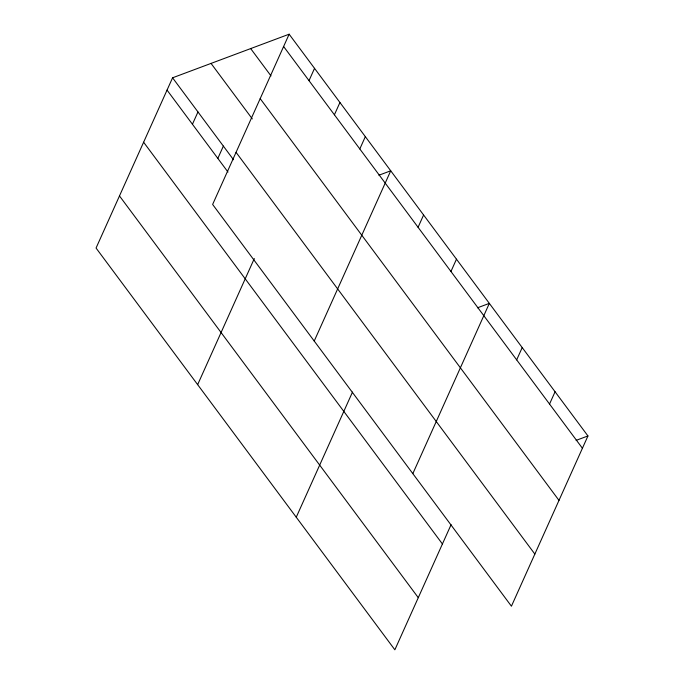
<?xml version="1.0" encoding="UTF-8"?>
<svg xmlns="http://www.w3.org/2000/svg" width="684" height="684" viewBox="0 0 684 684"><rect width="100%" height="100%" fill="white"/><g stroke="black" fill="none" stroke-linecap="round" stroke-linejoin="round"><path stroke-width="1.03" d="M289.144 34.2L212.63 204.448L511.427 606.204L587.941 435.956L289.144 34.2L172.573 77.796L96.059 248.044L394.856 649.8L451.089 524.671M192.435 124.249L197.967 111.945M217.837 158.397L223.369 146.094M309.014 80.652L314.537 68.349M197.65 384.647L254.32 258.552M334.408 114.801L339.939 102.497M359.81 148.95L365.333 136.646M314.221 341.042L390.735 170.795L378.902 175.224M418.078 227.293L423.601 214.99M296.249 517.224L352.491 392.094M450.944 271.488L456.467 259.185M412.828 473.627L489.342 303.371L477.5 307.8M516.676 359.869L522.208 347.566M549.543 404.064L555.075 391.761M576.108 440.376L587.941 435.956M283.612 46.503L582.417 448.259M250.677 48.59L270.992 75.907M260.185 98.624L558.99 500.38M211.04 63.407L252.311 118.905M236.057 152.327L534.854 554.083M172.573 77.796L233.526 159.757M167.041 90.1L227.994 172.06M143.614 142.221L442.42 543.977M119.478 195.923L418.283 597.679"/></g></svg>
